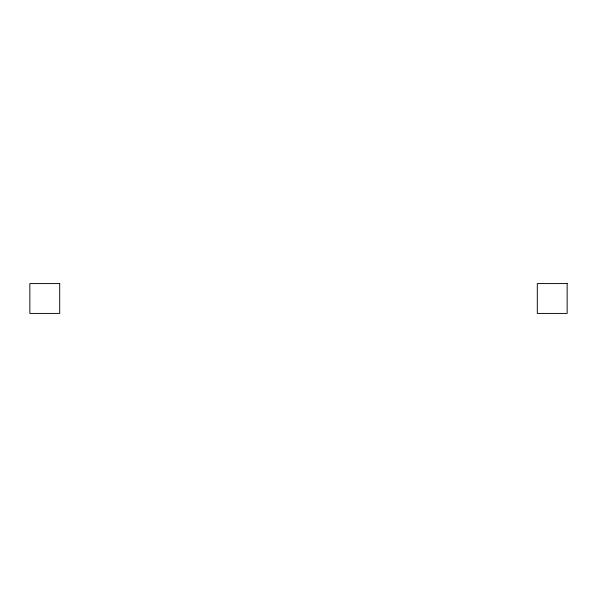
<?xml version="1.0" encoding="UTF-8"?>
<svg xmlns="http://www.w3.org/2000/svg" width="597" height="597" viewBox="0 0 597 597"><rect width="100%" height="100%" fill="white"/><g stroke="black" fill="none" stroke-linecap="round" stroke-linejoin="round"><path stroke-width="0.9" d="M59.7 283.575L29.85 283.575L29.85 313.425L59.7 313.425L59.7 283.575M567.15 283.575L537.3 283.575L537.3 313.425L567.15 313.425L567.15 283.575"/></g></svg>
